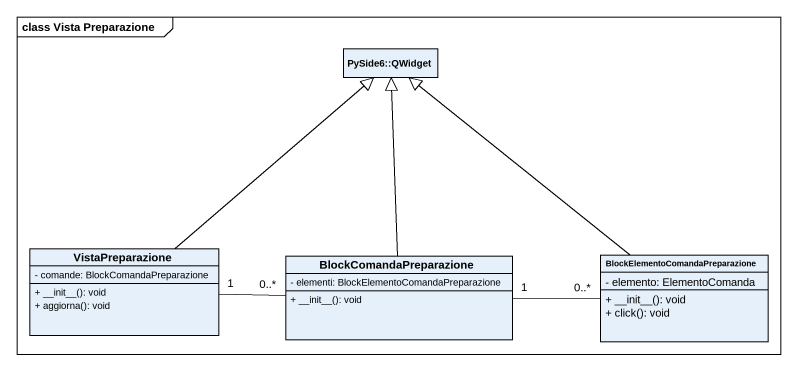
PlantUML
@startuml
mainframe class Vista Preparazione
hide circle
hide empty members
skinparam classAttributeIconSize 0
class "PySide6::QWidget" as PySide6_QWidget
class VistaPreparazione {
  - comande: BlockComandaPreparazione
  + ~__init~__(): void
  + aggiorna(): void
}
class BlockComandaPreparazione {
  - elementi: BlockElementoComandaPreparazione
  + ~__init~__(): void
}
class "BlockElementoComandaPreparazione" as BlockElementoComandaPreparaz {
  - elemento: ElementoComanda
  + ~__init~__(): void
  + click(): void
}
VistaPreparazione -up-|> PySide6_QWidget
VistaPreparazione "1" -right- "0..*" BlockComandaPreparazione
BlockComandaPreparazione -up-|> PySide6_QWidget
BlockComandaPreparazione "1" -right- "0..*" BlockElementoComandaPreparaz
BlockElementoComandaPreparaz -up-|> PySide6_QWidget
@enduml
